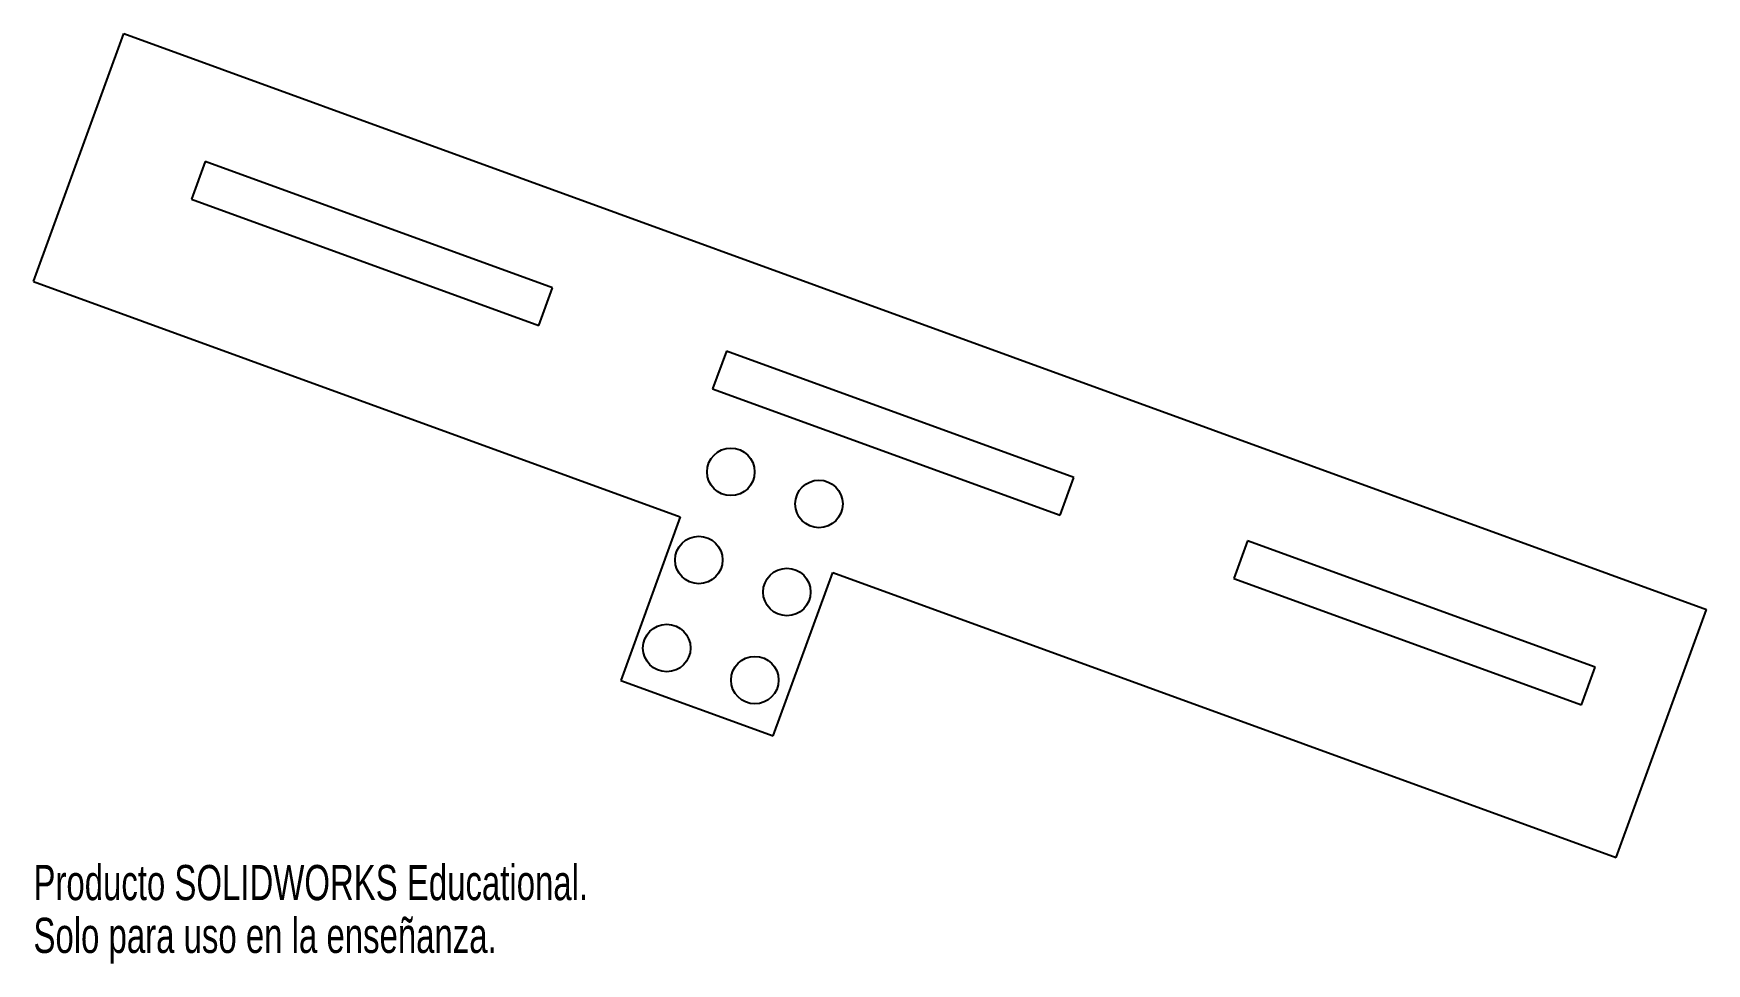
# Model space of a CAD drawing. Header units: inches. Extents: x 0.17 to 9.22, y -5.27 to -0.24.
import ezdxf

# ---------------------------------------------------------------- set-up
doc = ezdxf.new("R2010")
doc.units = ezdxf.units.IN
doc.header["$MEASUREMENT"] = 0
doc.styles.add('SLDTEXTSTYLE0', font='TXT', dxfattribs={"width": 0.7})

msp = doc.modelspace()

# ---------------------------------------------------------------- linework, layer by layer
at = {"color": 7, "linetype": 'Continuous', "lineweight": 25}
for p, q in [((0.1693, -1.5816), (0.6578, -0.2394)), ((0.6578, -0.2394), (9.218, -3.3551)), ((1.0976, -0.9316), (1.0235, -1.1351)), ((2.977, -1.6156), (1.0976, -0.9316)), ((1.0235, -1.1351), (2.9029, -1.8191)), ((0.1693, -1.5816), (3.6678, -2.855)), ((2.9029, -1.8191), (2.977, -1.6156)), ((3.9167, -1.9576), (3.8426, -2.1611)), ((5.796, -2.6417), (3.9167, -1.9576)), ((3.8426, -2.1611), (5.722, -2.8452)), ((5.722, -2.8452), (5.796, -2.6417)), ((3.6678, -2.855), (3.3459, -3.7395)), ((6.7357, -2.9837), (6.6617, -3.1872)), ((8.6151, -3.6677), (6.7357, -2.9837)), ((4.1699, -4.0394), (4.4919, -3.1549)), ((4.4919, -3.1549), (8.7295, -4.6973)), ((6.6617, -3.1872), (8.5411, -3.8712)), ((8.7295, -4.6973), (9.218, -3.3551)), ((8.5411, -3.8712), (8.6151, -3.6677)), ((3.3459, -3.7395), (4.1699, -4.0394))]:
    msp.add_line(p, q, dxfattribs=at)
for centre in [(3.9412, -2.611), (4.4176, -2.7844), (3.7678, -3.0874), (4.2442, -3.2608), (3.5944, -3.5639), (4.0708, -3.7373)]:
    msp.add_circle(centre, 0.1285, dxfattribs=at)

# ---------------------------------------------------------------- texts
at = {"color": 7, "linetype": 'Continuous', "char_height": 0.1903, "attachment_point": 1, "style": 'SLDTEXTSTYLE0'}
for s, insert in [('Producto SOLIDWORKS Educational.', (0.1693, -4.7374)), ('Solo para uso en la enseñanza.', (0.1693, -5.0229))]:
    msp.add_mtext(s, dxfattribs=dict(at, insert=insert))

doc.saveas('drawing.dxf')
